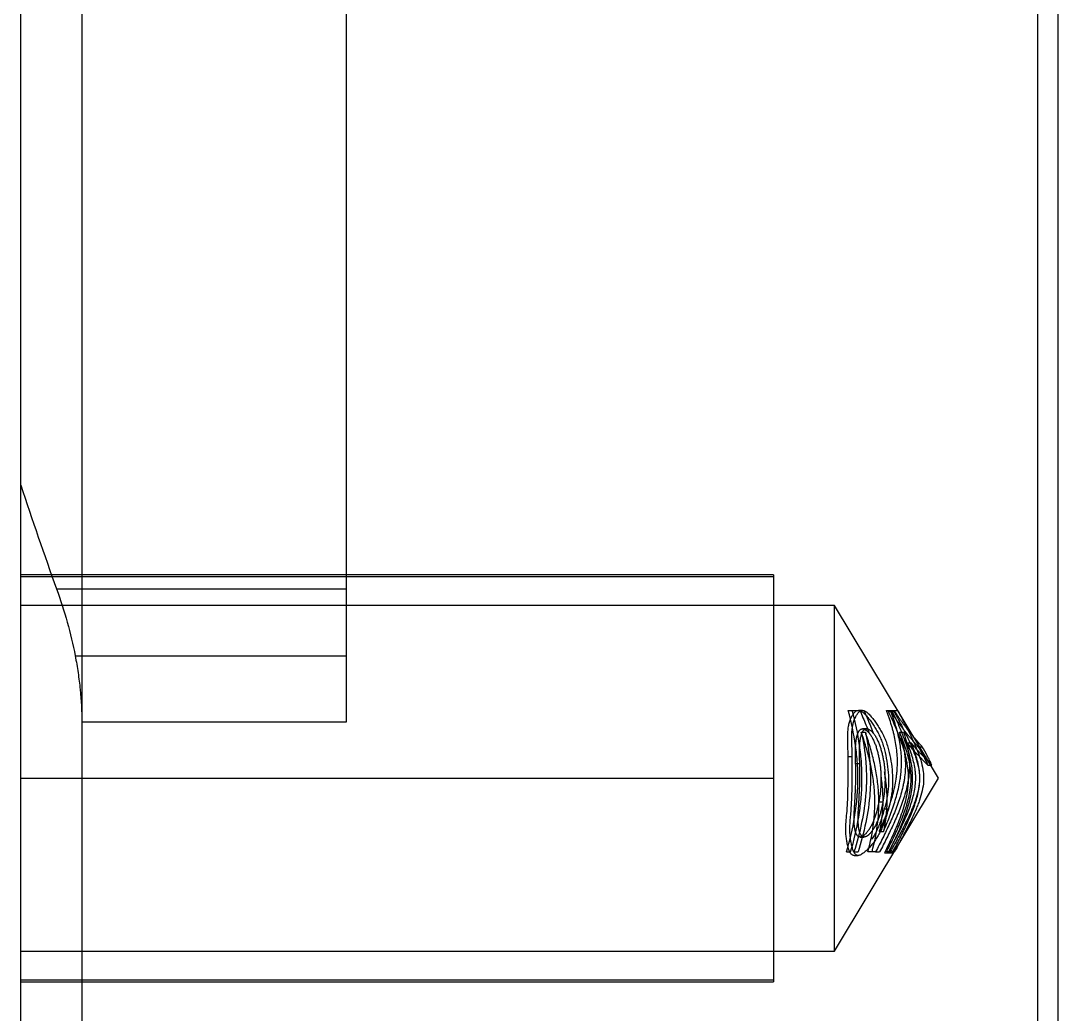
# Model space of a CAD drawing. Header units: millimetres. Extents: x 1044 to 1544, y -1743 to -1389.
# Drawn here: x 1257.83 to 1283.33, y -1606.12 to -1581.69 of the extents above; entities that cross this region are included whole.
import ezdxf
from ezdxf.lldxf.tags import DXFTag

# ---------------------------------------------------------------- set-up
doc = ezdxf.new("R2010")
doc.units = ezdxf.units.MM
doc.layers.add('21', color=7, linetype='Continuous', true_color=0xffffff)
tags = doc.linetypes.add('DASHED', pattern=[25.72, 12.86, -12.86]).pattern_tags.tags
tags[6:7] = [DXFTag(74, 4), DXFTag(75, 0), DXFTag(340, '0'), DXFTag(46, 0.0), DXFTag(50, 0.0), DXFTag(44, 0.0), DXFTag(45, 0.0)]
tags[4:5] = [DXFTag(74, 4), DXFTag(75, 0), DXFTag(340, '0'), DXFTag(46, 0.0), DXFTag(50, 0.0), DXFTag(44, 0.0), DXFTag(45, 0.0)]

msp = doc.modelspace()

# ---------------------------------------------------------------- linework, layer by layer
at = {"layer": '21', "color": 7, "linetype": 'Continuous'}
for p, q in [((1282.828, -1637.317), (1282.828, -1507.317)), ((1265.828, -1545.695), (1265.828, -1598.938)), ((1257.828, -1593.107), (1257.828, -1551.526)), ((1283.326, -1629.7), (1283.326, -1572.317)), ((1257.828, -1635.817), (1257.828, -1593.107)), ((1258.71, -1595.662), (1265.828, -1595.662)), ((1265.828, -1597.317), (1259.169, -1597.317)), ((1265.828, -1598.938), (1259.328, -1598.938)), ((1259.328, -1598.938), (1259.328, -1637.317))]:
    msp.add_line(p, q, dxfattribs=at)
at = {"layer": '21', "color": 8, "linetype": 'DASHED'}
for p, q in [((1259.328, -1545.691), (1259.328, -1598.943)), ((1276.328, -1595.317), (1257.828, -1595.317)), ((1276.328, -1595.367), (1257.828, -1595.367)), ((1276.328, -1595.317), (1276.328, -1600.317)), ((1277.828, -1596.067), (1257.828, -1596.067)), ((1280.382, -1600.317), (1277.828, -1596.067)), ((1277.828, -1600.317), (1277.828, -1596.067)), ((1278.164, -1598.65), (1278.264, -1598.65)), ((1278.515, -1598.649), (1278.415, -1598.649)), ((1279.146, -1598.672), (1279.246, -1598.672)), ((1279.246, -1598.672), (1279.314, -1598.672)), ((1279.278, -1598.65), (1279.378, -1598.65)), ((1278.486, -1599.184), (1278.586, -1599.184)), ((1278.618, -1599.1), (1278.518, -1599.1)), ((1279.425, -1599.184), (1279.525, -1599.184)), ((1279.615, -1599.441), (1279.715, -1599.441)), ((1279.884, -1599.541), (1279.984, -1599.541)), ((1278.163, -1599.784), (1278.263, -1599.784)), ((1278.347, -1599.949), (1278.447, -1599.949)), ((1280.12, -1599.99), (1280.22, -1599.99)), ((1257.828, -1600.317), (1276.328, -1600.317)), ((1276.328, -1600.316), (1276.328, -1605.267)), ((1277.828, -1604.567), (1280.382, -1600.317)), ((1277.828, -1604.567), (1277.828, -1600.317)), ((1279.016, -1600.907), (1278.916, -1600.907)), ((1279.152, -1601.076), (1279.052, -1601.076)), ((1278.455, -1601.76), (1278.557, -1601.76)), ((1278.929, -1601.627), (1279.029, -1601.627)), ((1278.124, -1602.128), (1278.224, -1602.128)), ((1278.305, -1602.128), (1278.405, -1602.128)), ((1278.307, -1602.213), (1278.407, -1602.213)), ((1278.837, -1602.128), (1278.937, -1602.128)), ((1279.054, -1602.15), (1279.154, -1602.15)), ((1279.199, -1602.128), (1279.299, -1602.128)), ((1257.828, -1604.567), (1277.828, -1604.567)), ((1257.828, -1605.267), (1276.328, -1605.267)), ((1257.828, -1605.317), (1276.328, -1605.317)), ((1276.328, -1605.267), (1276.328, -1605.317))]:
    msp.add_line(p, q, dxfattribs=at)
at = {"layer": '21', "color": 7, "linetype": 'Continuous'}
msp.add_open_spline([(1257.828, -1593.107), (1258.109, -1593.964), (1258.403, -1594.815), (1258.71, -1595.662)], degree=3, dxfattribs=at)
msp.add_open_spline([(1258.71, -1595.662), (1258.809, -1595.934), (1258.896, -1596.207), (1259.049, -1596.755), (1259.114, -1597.03), (1259.193, -1597.444), (1259.216, -1597.582), (1259.257, -1597.859), (1259.274, -1597.996), (1259.315, -1598.406), (1259.328, -1598.674), (1259.328, -1598.938)], degree=3, knots=[0, 0, 0, 0, 0.25, 0.25, 0.5, 0.5, 0.625, 0.625, 0.75, 0.75, 1, 1, 1, 1], dxfattribs=at)
at = {"layer": '21', "color": 8, "linetype": 'DASHED'}
for points, knots in [([(1278.124, -1602.128), (1278.206, -1601.845), (1278.274, -1601.56), (1278.346, -1601.126), (1278.365, -1600.981), (1278.393, -1600.688), (1278.401, -1600.54), (1278.403, -1600.354), (1278.403, -1600.317), (1278.403, -1600.243), (1278.402, -1600.206), (1278.399, -1600.095), (1278.396, -1600.021), (1278.381, -1599.801), (1278.366, -1599.655), (1278.303, -1599.22), (1278.241, -1598.934), (1278.164, -1598.65)], [0, 0, 0, 0, 0.25, 0.25, 0.375, 0.375, 0.5, 0.5, 0.53125, 0.53125, 0.5625, 0.5625, 0.625, 0.625, 0.75, 0.75, 1, 1, 1, 1]), ([(1278.163, -1599.784), (1278.162, -1599.737), (1278.161, -1599.69), (1278.158, -1599.597), (1278.157, -1599.55), (1278.154, -1599.458), (1278.153, -1599.412), (1278.152, -1599.343), (1278.152, -1599.32), (1278.153, -1599.275), (1278.153, -1599.252), (1278.155, -1599.187), (1278.158, -1599.144), (1278.165, -1599.083), (1278.168, -1599.063), (1278.173, -1599.034), (1278.175, -1599.025), (1278.179, -1599.006), (1278.181, -1598.997), (1278.192, -1598.951), (1278.202, -1598.918), (1278.218, -1598.872), (1278.224, -1598.857), (1278.236, -1598.828), (1278.243, -1598.814), (1278.263, -1598.774), (1278.277, -1598.75), (1278.3, -1598.719), (1278.308, -1598.709), (1278.324, -1598.692), (1278.332, -1598.683), (1278.35, -1598.669), (1278.36, -1598.664), (1278.379, -1598.655), (1278.389, -1598.651), (1278.405, -1598.649), (1278.41, -1598.649), (1278.421, -1598.649), (1278.427, -1598.649), (1278.444, -1598.652), (1278.461, -1598.657), (1278.479, -1598.666), (1278.491, -1598.673), (1278.497, -1598.676), (1278.515, -1598.688), (1278.539, -1598.707), (1278.564, -1598.73), (1278.588, -1598.754), (1278.6, -1598.767), (1278.636, -1598.808), (1278.66, -1598.837), (1278.707, -1598.898), (1278.73, -1598.93), (1278.775, -1598.995), (1278.797, -1599.03), (1278.83, -1599.083), (1278.841, -1599.101), (1278.863, -1599.137), (1278.873, -1599.156), (1278.904, -1599.212), (1278.924, -1599.25), (1278.961, -1599.33), (1278.978, -1599.372), (1279.002, -1599.436), (1279.009, -1599.458), (1279.023, -1599.503), (1279.03, -1599.526), (1279.049, -1599.593), (1279.061, -1599.639), (1279.093, -1599.776), (1279.111, -1599.868), (1279.138, -1600.054), (1279.147, -1600.148), (1279.153, -1600.266), (1279.154, -1600.29), (1279.155, -1600.337), (1279.156, -1600.361), (1279.155, -1600.431), (1279.154, -1600.478), (1279.148, -1600.571), (1279.143, -1600.618), (1279.131, -1600.71), (1279.124, -1600.756), (1279.098, -1600.894), (1279.077, -1600.985), (1279.052, -1601.076)], [0, 0, 0, 0, 0.03125, 0.03125, 0.0625, 0.0625, 0.09375, 0.09375, 0.109375, 0.109375, 0.125, 0.125, 0.15625, 0.15625, 0.171875, 0.171875, 0.179688, 0.179688, 0.1875, 0.1875, 0.21875, 0.21875, 0.234375, 0.234375, 0.25, 0.25, 0.28125, 0.28125, 0.296875, 0.296875, 0.3125, 0.3125, 0.328125, 0.328125, 0.34375, 0.34375, 0.351563, 0.351563, 0.359375, 0.359375, 0.375, 0.382813, 0.382813, 0.390625, 0.390625, 0.40625, 0.421875, 0.421875, 0.4375, 0.4375, 0.46875, 0.46875, 0.5, 0.5, 0.53125, 0.53125, 0.546875, 0.546875, 0.5625, 0.5625, 0.59375, 0.59375, 0.625, 0.625, 0.640625, 0.640625, 0.65625, 0.65625, 0.6875, 0.6875, 0.75, 0.75, 0.8125, 0.8125, 0.828125, 0.828125, 0.84375, 0.84375, 0.875, 0.875, 0.90625, 0.90625, 0.9375, 0.9375, 1, 1, 1, 1]), ([(1278.224, -1602.128), (1278.306, -1601.845), (1278.374, -1601.56), (1278.446, -1601.126), (1278.465, -1600.981), (1278.493, -1600.688), (1278.501, -1600.54), (1278.503, -1600.354), (1278.503, -1600.317), (1278.503, -1600.243), (1278.502, -1600.206), (1278.499, -1600.095), (1278.496, -1600.021), (1278.481, -1599.801), (1278.466, -1599.655), (1278.403, -1599.22), (1278.341, -1598.934), (1278.264, -1598.65)], [0, 0, 0, 0, 0.25, 0.25, 0.375, 0.375, 0.5, 0.5, 0.53125, 0.53125, 0.5625, 0.5625, 0.625, 0.625, 0.75, 0.75, 1, 1, 1, 1]), ([(1278.263, -1599.784), (1278.262, -1599.737), (1278.261, -1599.69), (1278.258, -1599.597), (1278.257, -1599.55), (1278.254, -1599.458), (1278.253, -1599.412), (1278.252, -1599.343), (1278.252, -1599.32), (1278.253, -1599.275), (1278.253, -1599.252), (1278.255, -1599.187), (1278.258, -1599.144), (1278.265, -1599.083), (1278.268, -1599.063), (1278.273, -1599.034), (1278.275, -1599.025), (1278.279, -1599.006), (1278.281, -1598.997), (1278.292, -1598.951), (1278.302, -1598.918), (1278.318, -1598.872), (1278.324, -1598.857), (1278.336, -1598.828), (1278.343, -1598.814), (1278.363, -1598.774), (1278.377, -1598.75), (1278.4, -1598.719), (1278.408, -1598.709), (1278.424, -1598.692), (1278.432, -1598.683), (1278.45, -1598.669), (1278.46, -1598.664), (1278.479, -1598.655), (1278.489, -1598.651), (1278.505, -1598.649), (1278.51, -1598.649), (1278.521, -1598.649), (1278.527, -1598.649), (1278.544, -1598.652), (1278.561, -1598.657), (1278.579, -1598.666), (1278.591, -1598.673), (1278.597, -1598.676), (1278.615, -1598.688), (1278.639, -1598.707), (1278.664, -1598.73), (1278.688, -1598.754), (1278.7, -1598.767), (1278.736, -1598.808), (1278.76, -1598.837), (1278.807, -1598.898), (1278.83, -1598.93), (1278.875, -1598.995), (1278.897, -1599.03), (1278.93, -1599.083), (1278.941, -1599.101), (1278.963, -1599.137), (1278.973, -1599.156), (1279.004, -1599.212), (1279.024, -1599.25), (1279.061, -1599.33), (1279.078, -1599.372), (1279.102, -1599.436), (1279.109, -1599.458), (1279.123, -1599.503), (1279.13, -1599.526), (1279.149, -1599.593), (1279.161, -1599.639), (1279.193, -1599.776), (1279.211, -1599.868), (1279.238, -1600.054), (1279.247, -1600.148), (1279.253, -1600.266), (1279.254, -1600.29), (1279.255, -1600.337), (1279.256, -1600.361), (1279.255, -1600.431), (1279.254, -1600.478), (1279.248, -1600.571), (1279.243, -1600.618), (1279.231, -1600.71), (1279.224, -1600.756), (1279.198, -1600.894), (1279.177, -1600.985), (1279.152, -1601.076)], [0, 0, 0, 0, 0.03125, 0.03125, 0.0625, 0.0625, 0.09375, 0.09375, 0.109375, 0.109375, 0.125, 0.125, 0.15625, 0.15625, 0.171875, 0.171875, 0.179688, 0.179688, 0.1875, 0.1875, 0.21875, 0.21875, 0.234375, 0.234375, 0.25, 0.25, 0.28125, 0.28125, 0.296875, 0.296875, 0.3125, 0.3125, 0.328125, 0.328125, 0.34375, 0.34375, 0.351563, 0.351563, 0.359375, 0.359375, 0.375, 0.382813, 0.382813, 0.390625, 0.390625, 0.40625, 0.421875, 0.421875, 0.4375, 0.4375, 0.46875, 0.46875, 0.5, 0.5, 0.53125, 0.53125, 0.546875, 0.546875, 0.5625, 0.5625, 0.59375, 0.59375, 0.625, 0.625, 0.640625, 0.640625, 0.65625, 0.65625, 0.6875, 0.6875, 0.75, 0.75, 0.8125, 0.8125, 0.828125, 0.828125, 0.84375, 0.84375, 0.875, 0.875, 0.90625, 0.90625, 0.9375, 0.9375, 1, 1, 1, 1]), ([(1278.452, -1598.65), (1278.503, -1598.767), (1278.553, -1598.886), (1278.624, -1599.065), (1278.647, -1599.124), (1278.672, -1599.191), (1278.674, -1599.198), (1278.677, -1599.205)], [0, 0, 0, 0, 0.642415, 0.642415, 0.963623, 0.963623, 1, 1, 1, 1]), ([(1278.552, -1598.65), (1278.603, -1598.767), (1278.653, -1598.886), (1278.724, -1599.065), (1278.747, -1599.124), (1278.772, -1599.192), (1278.774, -1599.199), (1278.777, -1599.206)], [0, 0, 0, 0, 0.641128, 0.641128, 0.961693, 0.961693, 1, 1, 1, 1]), ([(1278.929, -1601.627), (1278.982, -1601.508), (1279.032, -1601.388), (1279.102, -1601.207), (1279.124, -1601.147), (1279.168, -1601.025), (1279.188, -1600.963), (1279.227, -1600.84), (1279.245, -1600.778), (1279.279, -1600.653), (1279.294, -1600.591), (1279.321, -1600.465), (1279.332, -1600.402), (1279.347, -1600.306), (1279.351, -1600.274), (1279.359, -1600.21), (1279.362, -1600.178), (1279.37, -1600.083), (1279.373, -1600.019), (1279.375, -1599.892), (1279.374, -1599.829), (1279.363, -1599.639), (1279.346, -1599.513), (1279.31, -1599.326), (1279.297, -1599.263), (1279.273, -1599.17), (1279.265, -1599.138), (1279.248, -1599.076), (1279.239, -1599.046), (1279.211, -1598.953), (1279.192, -1598.892), (1279.16, -1598.801), (1279.149, -1598.771), (1279.127, -1598.71), (1279.116, -1598.68), (1279.105, -1598.65)], [0, 0, 0, 0, 0.125, 0.125, 0.1875, 0.1875, 0.25, 0.25, 0.3125, 0.3125, 0.375, 0.375, 0.4375, 0.4375, 0.46875, 0.46875, 0.5, 0.5, 0.5625, 0.5625, 0.625, 0.625, 0.75, 0.75, 0.8125, 0.8125, 0.84375, 0.84375, 0.875, 0.875, 0.9375, 0.9375, 0.96875, 0.96875, 1, 1, 1, 1]), ([(1279.029, -1601.627), (1279.082, -1601.508), (1279.132, -1601.388), (1279.202, -1601.207), (1279.224, -1601.147), (1279.268, -1601.025), (1279.288, -1600.963), (1279.327, -1600.84), (1279.345, -1600.778), (1279.379, -1600.653), (1279.394, -1600.591), (1279.421, -1600.465), (1279.432, -1600.402), (1279.447, -1600.306), (1279.451, -1600.274), (1279.459, -1600.21), (1279.462, -1600.178), (1279.47, -1600.083), (1279.473, -1600.019), (1279.475, -1599.892), (1279.474, -1599.829), (1279.463, -1599.639), (1279.446, -1599.513), (1279.41, -1599.326), (1279.397, -1599.263), (1279.373, -1599.17), (1279.365, -1599.138), (1279.348, -1599.076), (1279.339, -1599.046), (1279.311, -1598.953), (1279.292, -1598.892), (1279.26, -1598.801), (1279.249, -1598.771), (1279.227, -1598.71), (1279.216, -1598.68), (1279.205, -1598.65)], [0, 0, 0, 0, 0.125, 0.125, 0.1875, 0.1875, 0.25, 0.25, 0.3125, 0.3125, 0.375, 0.375, 0.4375, 0.4375, 0.46875, 0.46875, 0.5, 0.5, 0.5625, 0.5625, 0.625, 0.625, 0.75, 0.75, 0.8125, 0.8125, 0.84375, 0.84375, 0.875, 0.875, 0.9375, 0.9375, 0.96875, 0.96875, 1, 1, 1, 1]), ([(1279.146, -1598.672), (1279.211, -1598.808), (1279.275, -1598.946), (1279.363, -1599.155), (1279.392, -1599.226), (1279.446, -1599.367), (1279.472, -1599.439), (1279.519, -1599.584), (1279.541, -1599.657), (1279.57, -1599.768), (1279.579, -1599.806), (1279.595, -1599.882), (1279.602, -1599.919), (1279.621, -1600.033), (1279.63, -1600.109), (1279.64, -1600.261), (1279.641, -1600.337), (1279.635, -1600.452), (1279.631, -1600.509), (1279.624, -1600.567), (1279.619, -1600.605), (1279.617, -1600.624), (1279.602, -1600.72), (1279.587, -1600.795), (1279.55, -1600.944), (1279.508, -1601.091), (1279.457, -1601.236), (1279.403, -1601.38), (1279.374, -1601.451), (1279.315, -1601.593), (1279.284, -1601.664), (1279.189, -1601.874), (1279.122, -1602.012), (1279.054, -1602.15)], [0, 0, 0, 0, 0.125, 0.125, 0.1875, 0.1875, 0.25, 0.25, 0.3125, 0.3125, 0.34375, 0.34375, 0.375, 0.375, 0.4375, 0.4375, 0.5, 0.5, 0.53125, 0.546875, 0.546875, 0.5625, 0.5625, 0.625, 0.625, 0.6875, 0.75, 0.75, 0.8125, 0.8125, 0.875, 0.875, 1, 1, 1, 1]), ([(1279.105, -1598.65), (1279.121, -1598.65), (1279.138, -1598.65), (1279.169, -1598.65), (1279.184, -1598.65), (1279.228, -1598.65), (1279.255, -1598.65), (1279.278, -1598.65)], [0, 0, 0, 0, 0.25, 0.25, 0.5, 0.5, 1, 1, 1, 1]), ([(1279.246, -1598.672), (1279.311, -1598.808), (1279.375, -1598.946), (1279.463, -1599.155), (1279.492, -1599.226), (1279.546, -1599.367), (1279.572, -1599.439), (1279.619, -1599.584), (1279.641, -1599.657), (1279.67, -1599.768), (1279.679, -1599.806), (1279.695, -1599.882), (1279.702, -1599.919), (1279.721, -1600.033), (1279.73, -1600.109), (1279.74, -1600.261), (1279.741, -1600.337), (1279.735, -1600.452), (1279.731, -1600.509), (1279.724, -1600.567), (1279.719, -1600.605), (1279.717, -1600.624), (1279.702, -1600.72), (1279.687, -1600.795), (1279.65, -1600.944), (1279.608, -1601.091), (1279.557, -1601.236), (1279.503, -1601.38), (1279.474, -1601.451), (1279.415, -1601.593), (1279.384, -1601.664), (1279.289, -1601.874), (1279.222, -1602.012), (1279.154, -1602.15)], [0, 0, 0, 0, 0.125, 0.125, 0.1875, 0.1875, 0.25, 0.25, 0.3125, 0.3125, 0.34375, 0.34375, 0.375, 0.375, 0.4375, 0.4375, 0.5, 0.5, 0.53125, 0.546875, 0.546875, 0.5625, 0.5625, 0.625, 0.625, 0.6875, 0.75, 0.75, 0.8125, 0.8125, 0.875, 0.875, 1, 1, 1, 1]), ([(1279.884, -1599.541), (1279.872, -1599.527), (1279.86, -1599.514), (1279.835, -1599.487), (1279.822, -1599.473), (1279.796, -1599.444), (1279.783, -1599.429), (1279.756, -1599.398), (1279.742, -1599.382), (1279.721, -1599.358), (1279.714, -1599.35), (1279.7, -1599.334), (1279.679, -1599.309), (1279.658, -1599.285), (1279.63, -1599.251), (1279.616, -1599.234), (1279.587, -1599.198), (1279.573, -1599.18), (1279.544, -1599.143), (1279.53, -1599.124), (1279.501, -1599.086), (1279.487, -1599.067), (1279.458, -1599.029), (1279.443, -1599.01), (1279.422, -1598.981), (1279.415, -1598.971), (1279.4, -1598.952), (1279.393, -1598.942), (1279.371, -1598.912), (1279.357, -1598.891), (1279.328, -1598.849), (1279.313, -1598.828), (1279.27, -1598.762), (1279.242, -1598.717), (1279.214, -1598.672)], [0, 0, 0, 0, 0.0625, 0.0625, 0.125, 0.125, 0.1875, 0.1875, 0.25, 0.25, 0.28125, 0.28125, 0.3125, 0.375, 0.375, 0.4375, 0.4375, 0.5, 0.5, 0.5625, 0.5625, 0.625, 0.625, 0.6875, 0.6875, 0.71875, 0.71875, 0.75, 0.75, 0.8125, 0.8125, 0.875, 0.875, 1, 1, 1, 1]), ([(1279.278, -1598.65), (1279.353, -1598.787), (1279.427, -1598.925), (1279.533, -1599.133), (1279.568, -1599.203), (1279.636, -1599.344), (1279.669, -1599.415), (1279.732, -1599.558), (1279.762, -1599.63), (1279.803, -1599.741), (1279.817, -1599.778), (1279.841, -1599.853), (1279.852, -1599.891), (1279.883, -1600.004), (1279.907, -1600.119), (1279.916, -1600.236), (1279.918, -1600.287), (1279.918, -1600.298), (1279.918, -1600.309)], [0, 0, 0, 0, 0.261686, 0.261686, 0.392529, 0.392529, 0.523372, 0.523372, 0.654215, 0.654215, 0.719636, 0.719636, 0.785058, 0.785058, 0.915901, 0.981322, 0.981322, 1, 1, 1, 1]), ([(1279.378, -1598.65), (1279.453, -1598.787), (1279.527, -1598.925), (1279.633, -1599.133), (1279.668, -1599.203), (1279.736, -1599.344), (1279.769, -1599.415), (1279.832, -1599.558), (1279.862, -1599.63), (1279.903, -1599.741), (1279.916, -1599.778), (1279.941, -1599.853), (1279.952, -1599.891), (1279.983, -1600.004), (1280.007, -1600.119), (1280.016, -1600.236), (1280.018, -1600.295), (1280.018, -1600.315), (1280.018, -1600.355), (1280.017, -1600.375), (1280.011, -1600.473), (1279.999, -1600.551), (1279.965, -1600.704), (1279.943, -1600.779), (1279.904, -1600.891), (1279.891, -1600.928), (1279.862, -1601.002), (1279.847, -1601.038), (1279.801, -1601.147), (1279.769, -1601.219), (1279.702, -1601.361), (1279.667, -1601.432), (1279.597, -1601.572), (1279.56, -1601.642), (1279.45, -1601.851), (1279.375, -1601.99), (1279.299, -1602.128)], [0, 0, 0, 0, 0.125, 0.125, 0.1875, 0.1875, 0.25, 0.25, 0.3125, 0.3125, 0.34375, 0.34375, 0.375, 0.375, 0.4375, 0.46875, 0.46875, 0.484375, 0.484375, 0.5, 0.5, 0.5625, 0.5625, 0.625, 0.625, 0.65625, 0.65625, 0.6875, 0.6875, 0.75, 0.75, 0.8125, 0.8125, 0.875, 0.875, 1, 1, 1, 1]), ([(1279.984, -1599.541), (1279.972, -1599.527), (1279.96, -1599.514), (1279.935, -1599.487), (1279.922, -1599.473), (1279.896, -1599.444), (1279.883, -1599.429), (1279.856, -1599.398), (1279.842, -1599.382), (1279.821, -1599.358), (1279.814, -1599.35), (1279.8, -1599.334), (1279.779, -1599.309), (1279.758, -1599.285), (1279.73, -1599.251), (1279.716, -1599.234), (1279.687, -1599.198), (1279.673, -1599.18), (1279.644, -1599.143), (1279.63, -1599.124), (1279.601, -1599.086), (1279.587, -1599.067), (1279.558, -1599.029), (1279.543, -1599.01), (1279.522, -1598.981), (1279.515, -1598.971), (1279.5, -1598.952), (1279.493, -1598.942), (1279.471, -1598.912), (1279.457, -1598.891), (1279.428, -1598.849), (1279.413, -1598.828), (1279.37, -1598.762), (1279.342, -1598.717), (1279.314, -1598.672)], [0, 0, 0, 0, 0.0625, 0.0625, 0.125, 0.125, 0.1875, 0.1875, 0.25, 0.25, 0.28125, 0.28125, 0.3125, 0.375, 0.375, 0.4375, 0.4375, 0.5, 0.5, 0.5625, 0.5625, 0.625, 0.625, 0.6875, 0.6875, 0.71875, 0.71875, 0.75, 0.75, 0.8125, 0.8125, 0.875, 0.875, 1, 1, 1, 1]), ([(1278.486, -1599.184), (1278.538, -1599.426), (1278.576, -1599.671), (1278.606, -1600.043), (1278.612, -1600.168), (1278.612, -1600.325), (1278.612, -1600.356), (1278.611, -1600.419), (1278.609, -1600.513), (1278.604, -1600.607), (1278.582, -1600.918), (1278.546, -1601.164), (1278.444, -1601.649), (1278.38, -1601.89), (1278.305, -1602.128)], [0, 0, 0, 0, 0.25, 0.25, 0.375, 0.375, 0.40625, 0.40625, 0.4375, 0.5, 0.5, 0.75, 0.75, 1, 1, 1, 1]), ([(1278.347, -1599.949), (1278.346, -1599.916), (1278.346, -1599.884), (1278.345, -1599.819), (1278.344, -1599.787), (1278.344, -1599.739), (1278.344, -1599.723), (1278.344, -1599.691), (1278.344, -1599.675), (1278.344, -1599.643), (1278.344, -1599.627), (1278.344, -1599.595), (1278.344, -1599.579), (1278.345, -1599.548), (1278.346, -1599.533), (1278.348, -1599.503), (1278.35, -1599.488), (1278.353, -1599.442), (1278.355, -1599.412), (1278.361, -1599.369), (1278.363, -1599.355), (1278.366, -1599.335), (1278.368, -1599.328), (1278.371, -1599.315), (1278.372, -1599.308), (1278.377, -1599.289), (1278.381, -1599.277), (1278.386, -1599.259), (1278.388, -1599.253), (1278.391, -1599.241), (1278.393, -1599.235), (1278.399, -1599.217), (1278.403, -1599.206), (1278.41, -1599.19), (1278.412, -1599.185), (1278.417, -1599.176), (1278.42, -1599.172), (1278.426, -1599.163), (1278.428, -1599.159), (1278.434, -1599.15), (1278.437, -1599.146), (1278.442, -1599.138), (1278.445, -1599.134), (1278.452, -1599.128), (1278.455, -1599.125), (1278.462, -1599.119), (1278.465, -1599.117), (1278.472, -1599.113), (1278.476, -1599.112), (1278.484, -1599.109), (1278.487, -1599.107), (1278.495, -1599.105), (1278.499, -1599.103), (1278.507, -1599.101), (1278.51, -1599.101), (1278.518, -1599.1), (1278.523, -1599.101), (1278.535, -1599.102), (1278.544, -1599.105), (1278.561, -1599.111), (1278.569, -1599.113), (1278.582, -1599.12), (1278.587, -1599.122), (1278.596, -1599.128), (1278.6, -1599.131), (1278.609, -1599.138), (1278.613, -1599.141), (1278.622, -1599.148), (1278.626, -1599.152), (1278.639, -1599.163), (1278.647, -1599.171), (1278.664, -1599.188), (1278.673, -1599.198), (1278.685, -1599.214), (1278.689, -1599.219), (1278.697, -1599.23), (1278.701, -1599.236), (1278.714, -1599.253), (1278.722, -1599.265), (1278.737, -1599.289), (1278.745, -1599.301), (1278.759, -1599.328), (1278.766, -1599.342), (1278.78, -1599.37), (1278.787, -1599.385), (1278.807, -1599.429), (1278.82, -1599.458), (1278.843, -1599.519), (1278.853, -1599.551), (1278.872, -1599.616), (1278.88, -1599.649), (1278.893, -1599.698), (1278.897, -1599.715), (1278.905, -1599.748), (1278.908, -1599.764), (1278.92, -1599.814), (1278.926, -1599.847), (1278.939, -1599.914), (1278.944, -1599.948), (1278.953, -1600.015), (1278.956, -1600.049), (1278.962, -1600.118), (1278.964, -1600.152), (1278.967, -1600.221), (1278.968, -1600.255), (1278.969, -1600.324), (1278.969, -1600.359), (1278.968, -1600.428), (1278.967, -1600.462), (1278.964, -1600.531), (1278.962, -1600.566), (1278.956, -1600.634), (1278.953, -1600.669), (1278.94, -1600.771), (1278.929, -1600.839), (1278.916, -1600.907)], [0, 0, 0, 0, 0.03125, 0.03125, 0.0625, 0.0625, 0.078125, 0.078125, 0.09375, 0.09375, 0.109375, 0.109375, 0.125, 0.125, 0.140625, 0.140625, 0.15625, 0.15625, 0.1875, 0.1875, 0.203125, 0.203125, 0.210937, 0.210937, 0.21875, 0.21875, 0.234375, 0.234375, 0.242187, 0.242187, 0.25, 0.25, 0.265625, 0.265625, 0.273437, 0.273437, 0.28125, 0.28125, 0.289062, 0.289062, 0.296875, 0.296875, 0.304687, 0.304687, 0.3125, 0.3125, 0.320312, 0.320312, 0.328125, 0.328125, 0.335937, 0.335937, 0.34375, 0.34375, 0.351562, 0.351562, 0.359375, 0.359375, 0.375, 0.375, 0.390625, 0.390625, 0.398437, 0.398437, 0.40625, 0.40625, 0.414062, 0.414062, 0.421875, 0.421875, 0.4375, 0.4375, 0.453125, 0.453125, 0.460937, 0.460937, 0.46875, 0.46875, 0.484375, 0.484375, 0.5, 0.5, 0.515625, 0.515625, 0.53125, 0.53125, 0.5625, 0.5625, 0.59375, 0.59375, 0.625, 0.625, 0.640625, 0.640625, 0.65625, 0.65625, 0.6875, 0.6875, 0.71875, 0.71875, 0.75, 0.75, 0.78125, 0.78125, 0.8125, 0.8125, 0.84375, 0.84375, 0.875, 0.875, 0.90625, 0.90625, 0.9375, 0.9375, 1, 1, 1, 1]), ([(1278.586, -1599.184), (1278.638, -1599.426), (1278.676, -1599.671), (1278.706, -1600.043), (1278.712, -1600.168), (1278.712, -1600.325), (1278.712, -1600.356), (1278.711, -1600.419), (1278.709, -1600.513), (1278.704, -1600.607), (1278.682, -1600.918), (1278.646, -1601.164), (1278.544, -1601.649), (1278.48, -1601.89), (1278.405, -1602.128)], [0, 0, 0, 0, 0.25, 0.25, 0.375, 0.375, 0.40625, 0.40625, 0.4375, 0.5, 0.5, 0.75, 0.75, 1, 1, 1, 1]), ([(1278.447, -1599.949), (1278.446, -1599.915), (1278.446, -1599.881), (1278.445, -1599.814), (1278.444, -1599.781), (1278.444, -1599.731), (1278.444, -1599.715), (1278.444, -1599.682), (1278.444, -1599.665), (1278.444, -1599.615), (1278.444, -1599.583), (1278.446, -1599.534), (1278.447, -1599.518), (1278.449, -1599.494), (1278.45, -1599.486), (1278.451, -1599.471), (1278.452, -1599.463), (1278.453, -1599.439), (1278.455, -1599.424), (1278.458, -1599.393), (1278.46, -1599.378), (1278.463, -1599.356), (1278.464, -1599.348), (1278.467, -1599.334), (1278.468, -1599.327), (1278.473, -1599.306), (1278.476, -1599.293), (1278.482, -1599.274), (1278.483, -1599.267), (1278.487, -1599.255), (1278.489, -1599.248), (1278.493, -1599.236), (1278.495, -1599.23), (1278.499, -1599.218), (1278.501, -1599.212), (1278.505, -1599.2), (1278.508, -1599.195), (1278.513, -1599.184), (1278.515, -1599.18), (1278.521, -1599.17), (1278.524, -1599.166), (1278.529, -1599.157), (1278.532, -1599.153), (1278.538, -1599.144), (1278.541, -1599.14), (1278.547, -1599.132), (1278.55, -1599.129), (1278.557, -1599.123), (1278.561, -1599.12), (1278.568, -1599.116), (1278.571, -1599.114), (1278.579, -1599.11), (1278.583, -1599.109), (1278.59, -1599.106), (1278.594, -1599.105), (1278.602, -1599.103), (1278.606, -1599.102), (1278.614, -1599.1), (1278.618, -1599.1), (1278.626, -1599.101), (1278.631, -1599.102), (1278.639, -1599.104), (1278.643, -1599.105), (1278.652, -1599.108), (1278.656, -1599.109), (1278.664, -1599.112), (1278.669, -1599.113), (1278.677, -1599.117), (1278.682, -1599.119), (1278.69, -1599.125), (1278.695, -1599.127), (1278.707, -1599.137), (1278.716, -1599.144), (1278.733, -1599.158), (1278.742, -1599.165), (1278.754, -1599.178), (1278.758, -1599.182), (1278.767, -1599.191), (1278.771, -1599.196), (1278.783, -1599.211), (1278.791, -1599.222), (1278.807, -1599.244), (1278.815, -1599.255), (1278.831, -1599.278), (1278.838, -1599.29), (1278.853, -1599.316), (1278.86, -1599.329), (1278.874, -1599.357), (1278.88, -1599.371), (1278.893, -1599.399), (1278.9, -1599.413), (1278.912, -1599.442), (1278.919, -1599.456), (1278.93, -1599.486), (1278.936, -1599.501), (1278.952, -1599.547), (1278.961, -1599.579), (1278.979, -1599.643), (1278.987, -1599.675), (1279.003, -1599.74), (1279.01, -1599.772), (1279.024, -1599.837), (1279.031, -1599.87), (1279.042, -1599.936), (1279.047, -1599.969), (1279.055, -1600.035), (1279.058, -1600.068), (1279.063, -1600.135), (1279.065, -1600.169), (1279.067, -1600.236), (1279.068, -1600.27), (1279.069, -1600.337), (1279.069, -1600.371), (1279.068, -1600.439), (1279.067, -1600.472), (1279.063, -1600.54), (1279.061, -1600.573), (1279.056, -1600.64), (1279.052, -1600.674), (1279.04, -1600.774), (1279.029, -1600.84), (1279.016, -1600.907)], [0, 0, 0, 0, 0.03125, 0.03125, 0.0625, 0.0625, 0.078125, 0.078125, 0.09375, 0.09375, 0.125, 0.125, 0.140625, 0.140625, 0.148437, 0.148437, 0.15625, 0.15625, 0.171875, 0.171875, 0.1875, 0.1875, 0.195312, 0.195312, 0.203125, 0.203125, 0.21875, 0.21875, 0.226562, 0.226562, 0.234375, 0.234375, 0.242187, 0.242187, 0.25, 0.25, 0.257812, 0.257812, 0.265625, 0.265625, 0.273437, 0.273437, 0.28125, 0.28125, 0.289062, 0.289062, 0.296875, 0.296875, 0.304687, 0.304687, 0.3125, 0.3125, 0.320312, 0.320312, 0.328125, 0.328125, 0.335937, 0.335937, 0.34375, 0.34375, 0.351562, 0.351562, 0.359375, 0.359375, 0.367187, 0.367187, 0.375, 0.375, 0.382812, 0.382812, 0.390625, 0.390625, 0.40625, 0.40625, 0.421875, 0.421875, 0.429687, 0.429687, 0.4375, 0.4375, 0.453125, 0.453125, 0.46875, 0.46875, 0.484375, 0.484375, 0.5, 0.5, 0.515625, 0.515625, 0.53125, 0.53125, 0.546875, 0.546875, 0.5625, 0.5625, 0.59375, 0.59375, 0.625, 0.625, 0.65625, 0.65625, 0.6875, 0.6875, 0.71875, 0.71875, 0.75, 0.75, 0.78125, 0.78125, 0.8125, 0.8125, 0.84375, 0.84375, 0.875, 0.875, 0.90625, 0.90625, 0.9375, 0.9375, 1, 1, 1, 1]), ([(1278.65, -1602.128), (1278.714, -1601.885), (1278.763, -1601.641), (1278.806, -1601.272), (1278.814, -1601.148), (1278.819, -1600.961), (1278.819, -1600.899), (1278.817, -1600.774), (1278.814, -1600.711), (1278.802, -1600.523), (1278.788, -1600.399), (1278.759, -1600.213), (1278.749, -1600.152), (1278.725, -1600.029), (1278.712, -1599.967), (1278.67, -1599.784), (1278.637, -1599.662), (1278.566, -1599.422), (1278.527, -1599.302), (1278.486, -1599.184)], [0, 0, 0, 0, 0.25, 0.25, 0.375, 0.375, 0.4375, 0.4375, 0.5, 0.5, 0.625, 0.625, 0.6875, 0.6875, 0.75, 0.75, 0.875, 0.875, 1, 1, 1, 1]), ([(1278.75, -1602.128), (1278.814, -1601.885), (1278.863, -1601.641), (1278.906, -1601.272), (1278.914, -1601.148), (1278.919, -1600.961), (1278.919, -1600.899), (1278.917, -1600.774), (1278.914, -1600.711), (1278.902, -1600.523), (1278.888, -1600.399), (1278.859, -1600.213), (1278.849, -1600.152), (1278.825, -1600.029), (1278.812, -1599.967), (1278.77, -1599.784), (1278.737, -1599.662), (1278.666, -1599.422), (1278.627, -1599.302), (1278.586, -1599.184)], [0, 0, 0, 0, 0.25, 0.25, 0.375, 0.375, 0.4375, 0.4375, 0.5, 0.5, 0.625, 0.625, 0.6875, 0.6875, 0.75, 0.75, 0.875, 0.875, 1, 1, 1, 1]), ([(1279.425, -1599.184), (1279.465, -1599.307), (1279.5, -1599.431), (1279.531, -1599.59), (1279.536, -1599.622), (1279.546, -1599.686), (1279.551, -1599.718), (1279.562, -1599.814), (1279.567, -1599.878), (1279.57, -1599.974), (1279.57, -1600.007), (1279.569, -1600.071), (1279.567, -1600.104), (1279.561, -1600.2), (1279.554, -1600.264), (1279.54, -1600.36), (1279.534, -1600.392), (1279.522, -1600.455), (1279.516, -1600.487), (1279.494, -1600.581), (1279.478, -1600.644), (1279.424, -1600.83), (1279.381, -1600.952), (1279.287, -1601.193), (1279.236, -1601.312), (1279.128, -1601.548), (1279.072, -1601.665), (1278.957, -1601.897), (1278.897, -1602.013), (1278.837, -1602.128)], [0, 0, 0, 0, 0.125, 0.125, 0.15625, 0.15625, 0.1875, 0.1875, 0.25, 0.25, 0.28125, 0.28125, 0.3125, 0.3125, 0.375, 0.375, 0.40625, 0.40625, 0.4375, 0.4375, 0.5, 0.5, 0.625, 0.625, 0.75, 0.75, 0.875, 0.875, 1, 1, 1, 1]), ([(1279.525, -1599.184), (1279.565, -1599.307), (1279.6, -1599.431), (1279.631, -1599.59), (1279.636, -1599.622), (1279.646, -1599.686), (1279.651, -1599.718), (1279.662, -1599.814), (1279.667, -1599.878), (1279.67, -1599.974), (1279.67, -1600.007), (1279.669, -1600.071), (1279.667, -1600.104), (1279.661, -1600.2), (1279.654, -1600.264), (1279.64, -1600.36), (1279.634, -1600.392), (1279.622, -1600.455), (1279.616, -1600.487), (1279.594, -1600.581), (1279.578, -1600.644), (1279.524, -1600.83), (1279.481, -1600.952), (1279.387, -1601.193), (1279.336, -1601.312), (1279.228, -1601.548), (1279.172, -1601.665), (1279.057, -1601.897), (1278.997, -1602.013), (1278.937, -1602.128)], [0, 0, 0, 0, 0.125, 0.125, 0.15625, 0.15625, 0.1875, 0.1875, 0.25, 0.25, 0.28125, 0.28125, 0.3125, 0.3125, 0.375, 0.375, 0.40625, 0.40625, 0.4375, 0.4375, 0.5, 0.5, 0.625, 0.625, 0.75, 0.75, 0.875, 0.875, 1, 1, 1, 1]), ([(1279.103, -1602.128), (1279.161, -1602.013), (1279.219, -1601.898), (1279.33, -1601.666), (1279.383, -1601.549), (1279.459, -1601.371), (1279.483, -1601.311), (1279.529, -1601.19), (1279.552, -1601.129), (1279.582, -1601.037), (1279.592, -1601.006), (1279.611, -1600.944), (1279.638, -1600.85), (1279.66, -1600.756), (1279.685, -1600.63), (1279.694, -1600.566), (1279.707, -1600.438), (1279.71, -1600.374), (1279.709, -1600.276), (1279.708, -1600.243), (1279.705, -1600.178), (1279.702, -1600.145), (1279.692, -1600.048), (1279.681, -1599.985), (1279.643, -1599.795), (1279.608, -1599.67), (1279.545, -1599.486), (1279.522, -1599.425), (1279.475, -1599.303), (1279.451, -1599.243), (1279.425, -1599.184)], [0, 0, 0, 0, 0.125, 0.125, 0.25, 0.25, 0.3125, 0.3125, 0.375, 0.375, 0.40625, 0.40625, 0.4375, 0.5, 0.5, 0.5625, 0.5625, 0.625, 0.625, 0.65625, 0.65625, 0.6875, 0.6875, 0.75, 0.75, 0.875, 0.875, 0.9375, 0.9375, 1, 1, 1, 1]), ([(1279.147, -1602.15), (1279.204, -1602.044), (1279.259, -1601.939), (1279.368, -1601.726), (1279.422, -1601.619), (1279.524, -1601.403), (1279.573, -1601.294), (1279.641, -1601.128), (1279.663, -1601.072), (1279.694, -1600.988), (1279.703, -1600.959), (1279.722, -1600.902), (1279.731, -1600.873), (1279.774, -1600.728), (1279.8, -1600.612), (1279.82, -1600.434), (1279.824, -1600.375), (1279.824, -1600.285), (1279.823, -1600.254), (1279.819, -1600.194), (1279.816, -1600.164), (1279.799, -1600.013), (1279.772, -1599.896), (1279.72, -1599.723), (1279.701, -1599.666), (1279.66, -1599.553), (1279.638, -1599.497), (1279.615, -1599.441)], [0, 0, 0, 0, 0.125, 0.125, 0.25, 0.25, 0.375, 0.375, 0.4375, 0.4375, 0.46875, 0.46875, 0.5, 0.5, 0.625, 0.625, 0.6875, 0.6875, 0.71875, 0.71875, 0.75, 0.75, 0.875, 0.875, 0.9375, 0.9375, 1, 1, 1, 1]), ([(1279.247, -1602.15), (1279.304, -1602.044), (1279.359, -1601.939), (1279.468, -1601.726), (1279.522, -1601.619), (1279.624, -1601.403), (1279.673, -1601.294), (1279.741, -1601.128), (1279.763, -1601.072), (1279.794, -1600.988), (1279.803, -1600.959), (1279.822, -1600.902), (1279.831, -1600.873), (1279.874, -1600.728), (1279.9, -1600.612), (1279.92, -1600.434), (1279.924, -1600.375), (1279.924, -1600.285), (1279.923, -1600.254), (1279.919, -1600.194), (1279.916, -1600.164), (1279.899, -1600.013), (1279.872, -1599.896), (1279.82, -1599.723), (1279.801, -1599.666), (1279.76, -1599.553), (1279.738, -1599.497), (1279.715, -1599.441)], [0, 0, 0, 0, 0.125, 0.125, 0.25, 0.25, 0.375, 0.375, 0.4375, 0.4375, 0.46875, 0.46875, 0.5, 0.5, 0.625, 0.625, 0.6875, 0.6875, 0.71875, 0.71875, 0.75, 0.75, 0.875, 0.875, 0.9375, 0.9375, 1, 1, 1, 1]), ([(1280.12, -1599.99), (1280.099, -1599.968), (1280.078, -1599.947), (1280.046, -1599.915), (1280.036, -1599.904), (1280.015, -1599.883), (1279.994, -1599.861), (1279.973, -1599.84), (1279.952, -1599.819), (1279.941, -1599.808), (1279.92, -1599.786), (1279.91, -1599.776), (1279.889, -1599.754), (1279.878, -1599.744), (1279.857, -1599.722), (1279.847, -1599.712), (1279.826, -1599.69), (1279.815, -1599.679), (1279.794, -1599.656), (1279.783, -1599.644), (1279.762, -1599.621), (1279.752, -1599.609), (1279.73, -1599.585), (1279.72, -1599.573), (1279.699, -1599.548), (1279.688, -1599.535), (1279.672, -1599.515), (1279.667, -1599.509), (1279.657, -1599.496), (1279.651, -1599.489), (1279.636, -1599.469), (1279.625, -1599.455), (1279.615, -1599.441)], [0, 0, 0, 0, 0.125, 0.125, 0.1875, 0.1875, 0.25, 0.3125, 0.3125, 0.375, 0.375, 0.4375, 0.4375, 0.5, 0.5, 0.5625, 0.5625, 0.625, 0.625, 0.6875, 0.6875, 0.75, 0.75, 0.8125, 0.8125, 0.875, 0.875, 0.90625, 0.90625, 0.9375, 0.9375, 1, 1, 1, 1]), ([(1280.22, -1599.99), (1280.199, -1599.968), (1280.178, -1599.947), (1280.146, -1599.915), (1280.136, -1599.904), (1280.115, -1599.883), (1280.094, -1599.861), (1280.073, -1599.84), (1280.052, -1599.819), (1280.041, -1599.808), (1280.02, -1599.786), (1280.01, -1599.776), (1279.989, -1599.754), (1279.978, -1599.744), (1279.957, -1599.722), (1279.947, -1599.712), (1279.926, -1599.69), (1279.915, -1599.679), (1279.894, -1599.656), (1279.883, -1599.644), (1279.862, -1599.621), (1279.852, -1599.609), (1279.83, -1599.585), (1279.82, -1599.573), (1279.799, -1599.548), (1279.788, -1599.535), (1279.772, -1599.515), (1279.767, -1599.509), (1279.757, -1599.496), (1279.751, -1599.489), (1279.736, -1599.469), (1279.725, -1599.455), (1279.715, -1599.441)], [0, 0, 0, 0, 0.125, 0.125, 0.1875, 0.1875, 0.25, 0.3125, 0.3125, 0.375, 0.375, 0.4375, 0.4375, 0.5, 0.5, 0.5625, 0.5625, 0.625, 0.625, 0.6875, 0.6875, 0.75, 0.75, 0.8125, 0.8125, 0.875, 0.875, 0.90625, 0.90625, 0.9375, 0.9375, 1, 1, 1, 1]), ([(1279.884, -1599.541), (1279.926, -1599.614), (1279.967, -1599.688), (1280.026, -1599.8), (1280.046, -1599.838), (1280.084, -1599.913), (1280.102, -1599.951), (1280.12, -1599.99)], [0, 0, 0, 0, 0.5, 0.5, 0.75, 0.75, 1, 1, 1, 1]), ([(1280.22, -1599.99), (1280.202, -1599.951), (1280.184, -1599.913), (1280.146, -1599.838), (1280.126, -1599.8), (1280.067, -1599.688), (1280.026, -1599.614), (1279.984, -1599.541)], [0, 0, 0, 0, 0.25, 0.25, 0.5, 0.5, 1, 1, 1, 1]), ([(1278.306, -1602.213), (1278.301, -1602.213), (1278.296, -1602.213), (1278.287, -1602.212), (1278.282, -1602.21), (1278.267, -1602.205), (1278.258, -1602.2), (1278.241, -1602.186), (1278.233, -1602.178), (1278.222, -1602.163), (1278.218, -1602.157), (1278.212, -1602.146), (1278.208, -1602.14), (1278.199, -1602.121), (1278.194, -1602.108), (1278.183, -1602.08), (1278.178, -1602.065), (1278.164, -1602.019), (1278.156, -1601.986), (1278.144, -1601.934), (1278.141, -1601.916), (1278.134, -1601.88), (1278.131, -1601.862), (1278.122, -1601.806), (1278.117, -1601.767), (1278.108, -1601.687), (1278.105, -1601.646), (1278.104, -1601.591), (1278.104, -1601.58), (1278.104, -1601.557), (1278.104, -1601.546), (1278.104, -1601.512), (1278.105, -1601.489), (1278.109, -1601.421), (1278.112, -1601.375), (1278.118, -1601.305), (1278.121, -1601.282), (1278.125, -1601.235), (1278.127, -1601.212), (1278.137, -1601.095), (1278.143, -1601.002), (1278.153, -1600.814), (1278.156, -1600.721), (1278.159, -1600.58), (1278.159, -1600.533), (1278.16, -1600.439), (1278.16, -1600.392), (1278.161, -1600.298), (1278.162, -1600.251), (1278.163, -1600.157), (1278.163, -1600.111), (1278.164, -1599.97), (1278.164, -1599.877), (1278.163, -1599.784)], [0, 0, 0, 0, 0.011116, 0.011116, 0.023633, 0.023633, 0.048668, 0.048668, 0.073703, 0.073703, 0.086221, 0.086221, 0.098738, 0.098738, 0.123773, 0.123773, 0.148808, 0.148808, 0.198878, 0.198878, 0.223913, 0.223913, 0.248949, 0.248949, 0.299019, 0.299019, 0.349089, 0.349089, 0.361606, 0.361606, 0.374124, 0.374124, 0.399159, 0.399159, 0.449229, 0.449229, 0.474264, 0.474264, 0.499299, 0.499299, 0.599439, 0.599439, 0.699579, 0.699579, 0.74965, 0.74965, 0.79972, 0.79972, 0.84979, 0.84979, 0.89986, 0.89986, 1, 1, 1, 1]), ([(1279.152, -1601.076), (1279.14, -1601.121), (1279.127, -1601.166), (1279.099, -1601.256), (1279.084, -1601.301), (1279.053, -1601.389), (1279.037, -1601.433), (1279.011, -1601.497), (1279.002, -1601.519), (1278.983, -1601.561), (1278.974, -1601.582), (1278.945, -1601.643), (1278.925, -1601.682), (1278.892, -1601.738), (1278.881, -1601.756), (1278.859, -1601.791), (1278.847, -1601.809), (1278.812, -1601.86), (1278.789, -1601.892), (1278.742, -1601.952), (1278.718, -1601.98), (1278.67, -1602.034), (1278.645, -1602.059), (1278.609, -1602.094), (1278.596, -1602.105), (1278.572, -1602.127), (1278.56, -1602.137), (1278.523, -1602.165), (1278.499, -1602.182), (1278.464, -1602.2), (1278.452, -1602.205), (1278.429, -1602.211), (1278.413, -1602.214), (1278.397, -1602.213), (1278.387, -1602.212), (1278.382, -1602.21), (1278.367, -1602.205), (1278.358, -1602.2), (1278.341, -1602.186), (1278.333, -1602.178), (1278.322, -1602.163), (1278.318, -1602.157), (1278.312, -1602.146), (1278.308, -1602.14), (1278.299, -1602.121), (1278.294, -1602.108), (1278.283, -1602.08), (1278.278, -1602.065), (1278.264, -1602.019), (1278.256, -1601.986), (1278.244, -1601.934), (1278.241, -1601.916), (1278.234, -1601.88), (1278.231, -1601.862), (1278.222, -1601.806), (1278.217, -1601.767), (1278.208, -1601.687), (1278.205, -1601.646), (1278.204, -1601.591), (1278.204, -1601.58), (1278.204, -1601.557), (1278.204, -1601.546), (1278.204, -1601.512), (1278.205, -1601.489), (1278.209, -1601.421), (1278.212, -1601.375), (1278.218, -1601.305), (1278.221, -1601.282), (1278.225, -1601.235), (1278.227, -1601.212), (1278.237, -1601.095), (1278.243, -1601.002), (1278.253, -1600.814), (1278.256, -1600.721), (1278.259, -1600.58), (1278.259, -1600.533), (1278.26, -1600.439), (1278.26, -1600.392), (1278.261, -1600.298), (1278.262, -1600.251), (1278.263, -1600.157), (1278.263, -1600.111), (1278.264, -1599.97), (1278.264, -1599.877), (1278.263, -1599.784)], [0, 0, 0, 0, 0.03125, 0.03125, 0.0625, 0.0625, 0.09375, 0.09375, 0.109375, 0.109375, 0.125, 0.125, 0.15625, 0.15625, 0.171875, 0.171875, 0.1875, 0.1875, 0.21875, 0.21875, 0.25, 0.25, 0.28125, 0.28125, 0.296875, 0.296875, 0.3125, 0.3125, 0.34375, 0.34375, 0.359375, 0.359375, 0.375, 0.382813, 0.382813, 0.390625, 0.390625, 0.40625, 0.40625, 0.421875, 0.421875, 0.429688, 0.429688, 0.4375, 0.4375, 0.453125, 0.453125, 0.46875, 0.46875, 0.5, 0.5, 0.515625, 0.515625, 0.53125, 0.53125, 0.5625, 0.5625, 0.59375, 0.59375, 0.601563, 0.601563, 0.609375, 0.609375, 0.625, 0.625, 0.65625, 0.65625, 0.671875, 0.671875, 0.6875, 0.6875, 0.75, 0.75, 0.8125, 0.8125, 0.84375, 0.84375, 0.875, 0.875, 0.90625, 0.90625, 0.9375, 0.9375, 1, 1, 1, 1]), ([(1278.916, -1600.907), (1278.91, -1600.94), (1278.903, -1600.973), (1278.888, -1601.038), (1278.881, -1601.071), (1278.864, -1601.136), (1278.855, -1601.168), (1278.835, -1601.232), (1278.825, -1601.263), (1278.807, -1601.308), (1278.801, -1601.324), (1278.789, -1601.354), (1278.783, -1601.369), (1278.771, -1601.398), (1278.758, -1601.428), (1278.744, -1601.456), (1278.73, -1601.483), (1278.723, -1601.497), (1278.708, -1601.522), (1278.701, -1601.535), (1278.689, -1601.553), (1278.685, -1601.56), (1278.677, -1601.572), (1278.674, -1601.578), (1278.662, -1601.596), (1278.654, -1601.608), (1278.638, -1601.631), (1278.63, -1601.642), (1278.617, -1601.657), (1278.613, -1601.662), (1278.605, -1601.671), (1278.601, -1601.675), (1278.588, -1601.687), (1278.579, -1601.695), (1278.567, -1601.706), (1278.562, -1601.71), (1278.554, -1601.717), (1278.549, -1601.721), (1278.537, -1601.731), (1278.528, -1601.737), (1278.515, -1601.743), (1278.511, -1601.745), (1278.503, -1601.749), (1278.499, -1601.75), (1278.49, -1601.753), (1278.486, -1601.754), (1278.478, -1601.757), (1278.474, -1601.758), (1278.462, -1601.76), (1278.454, -1601.76), (1278.442, -1601.759), (1278.439, -1601.758), (1278.431, -1601.755), (1278.428, -1601.753), (1278.421, -1601.749), (1278.417, -1601.747), (1278.41, -1601.744), (1278.407, -1601.742), (1278.397, -1601.735), (1278.39, -1601.728), (1278.382, -1601.717), (1278.379, -1601.712), (1278.374, -1601.703), (1278.372, -1601.699), (1278.364, -1601.685), (1278.359, -1601.676), (1278.35, -1601.655), (1278.346, -1601.643), (1278.339, -1601.618), (1278.336, -1601.604), (1278.331, -1601.578), (1278.328, -1601.564), (1278.324, -1601.544), (1278.323, -1601.537), (1278.321, -1601.523), (1278.32, -1601.516), (1278.317, -1601.494), (1278.315, -1601.479), (1278.313, -1601.448), (1278.313, -1601.432), (1278.311, -1601.401), (1278.311, -1601.385), (1278.309, -1601.353), (1278.309, -1601.337), (1278.308, -1601.304), (1278.308, -1601.288), (1278.307, -1601.255), (1278.308, -1601.239), (1278.309, -1601.206), (1278.31, -1601.189), (1278.313, -1601.139), (1278.315, -1601.105), (1278.32, -1601.038), (1278.322, -1601.004), (1278.329, -1600.902), (1278.331, -1600.834), (1278.336, -1600.732), (1278.338, -1600.698), (1278.341, -1600.63), (1278.343, -1600.596), (1278.347, -1600.494), (1278.349, -1600.426), (1278.351, -1600.324), (1278.351, -1600.289), (1278.35, -1600.238), (1278.35, -1600.221), (1278.35, -1600.187), (1278.35, -1600.17), (1278.349, -1600.085), (1278.348, -1600.017), (1278.347, -1599.949)], [0, 0, 0, 0, 0.03125, 0.03125, 0.0625, 0.0625, 0.09375, 0.09375, 0.125, 0.125, 0.140625, 0.140625, 0.15625, 0.15625, 0.171875, 0.1875, 0.1875, 0.203125, 0.203125, 0.21875, 0.21875, 0.226563, 0.226563, 0.234375, 0.234375, 0.25, 0.25, 0.265625, 0.265625, 0.273438, 0.273438, 0.28125, 0.28125, 0.296875, 0.296875, 0.304688, 0.304688, 0.3125, 0.3125, 0.328125, 0.328125, 0.335938, 0.335938, 0.34375, 0.34375, 0.351563, 0.351563, 0.359375, 0.359375, 0.375, 0.375, 0.382813, 0.382813, 0.390625, 0.390625, 0.398438, 0.398438, 0.40625, 0.40625, 0.421875, 0.421875, 0.429688, 0.429688, 0.4375, 0.4375, 0.453125, 0.453125, 0.46875, 0.46875, 0.484375, 0.484375, 0.5, 0.5, 0.507813, 0.507813, 0.515625, 0.515625, 0.53125, 0.53125, 0.546875, 0.546875, 0.5625, 0.5625, 0.578125, 0.578125, 0.59375, 0.59375, 0.609375, 0.609375, 0.625, 0.625, 0.65625, 0.65625, 0.6875, 0.6875, 0.75, 0.75, 0.78125, 0.78125, 0.8125, 0.8125, 0.875, 0.875, 0.90625, 0.90625, 0.921875, 0.921875, 0.9375, 0.9375, 1, 1, 1, 1]), ([(1279.016, -1600.907), (1279.01, -1600.939), (1279.003, -1600.971), (1278.989, -1601.036), (1278.982, -1601.068), (1278.966, -1601.131), (1278.957, -1601.162), (1278.938, -1601.224), (1278.927, -1601.255), (1278.905, -1601.315), (1278.893, -1601.345), (1278.874, -1601.389), (1278.868, -1601.404), (1278.855, -1601.433), (1278.849, -1601.447), (1278.835, -1601.474), (1278.828, -1601.488), (1278.814, -1601.514), (1278.806, -1601.526), (1278.795, -1601.545), (1278.791, -1601.551), (1278.783, -1601.563), (1278.779, -1601.569), (1278.767, -1601.588), (1278.76, -1601.6), (1278.736, -1601.634), (1278.72, -1601.655), (1278.694, -1601.682), (1278.686, -1601.689), (1278.673, -1601.701), (1278.668, -1601.704), (1278.66, -1601.712), (1278.655, -1601.716), (1278.647, -1601.723), (1278.643, -1601.726), (1278.634, -1601.732), (1278.625, -1601.738), (1278.613, -1601.745), (1278.604, -1601.748), (1278.596, -1601.751), (1278.592, -1601.752), (1278.583, -1601.755), (1278.579, -1601.756), (1278.567, -1601.759), (1278.559, -1601.76), (1278.547, -1601.76), (1278.543, -1601.759), (1278.536, -1601.757), (1278.532, -1601.755), (1278.525, -1601.752), (1278.522, -1601.75), (1278.515, -1601.746), (1278.511, -1601.744), (1278.504, -1601.74), (1278.501, -1601.738), (1278.495, -1601.732), (1278.492, -1601.729), (1278.486, -1601.722), (1278.483, -1601.718), (1278.478, -1601.71), (1278.475, -1601.705), (1278.467, -1601.692), (1278.462, -1601.683), (1278.453, -1601.663), (1278.449, -1601.652), (1278.443, -1601.634), (1278.442, -1601.628), (1278.439, -1601.615), (1278.437, -1601.608), (1278.434, -1601.595), (1278.433, -1601.588), (1278.43, -1601.575), (1278.429, -1601.568), (1278.425, -1601.548), (1278.422, -1601.535), (1278.418, -1601.506), (1278.417, -1601.492), (1278.414, -1601.461), (1278.413, -1601.446), (1278.412, -1601.414), (1278.411, -1601.398), (1278.41, -1601.366), (1278.409, -1601.35), (1278.408, -1601.318), (1278.408, -1601.301), (1278.407, -1601.269), (1278.407, -1601.252), (1278.408, -1601.219), (1278.409, -1601.202), (1278.412, -1601.152), (1278.414, -1601.117), (1278.419, -1601.049), (1278.422, -1601.015), (1278.426, -1600.946), (1278.428, -1600.912), (1278.431, -1600.843), (1278.433, -1600.809), (1278.436, -1600.74), (1278.437, -1600.706), (1278.441, -1600.637), (1278.442, -1600.603), (1278.447, -1600.499), (1278.449, -1600.431), (1278.45, -1600.328), (1278.451, -1600.293), (1278.45, -1600.241), (1278.45, -1600.224), (1278.45, -1600.19), (1278.45, -1600.173), (1278.449, -1600.087), (1278.448, -1600.018), (1278.447, -1599.949)], [0, 0, 0, 0, 0.03125, 0.03125, 0.0625, 0.0625, 0.09375, 0.09375, 0.125, 0.125, 0.15625, 0.15625, 0.171875, 0.171875, 0.1875, 0.1875, 0.203125, 0.203125, 0.21875, 0.21875, 0.226563, 0.226563, 0.234375, 0.234375, 0.25, 0.25, 0.28125, 0.28125, 0.296875, 0.296875, 0.304688, 0.304688, 0.3125, 0.3125, 0.320313, 0.320313, 0.328125, 0.335938, 0.34375, 0.34375, 0.351563, 0.351563, 0.359375, 0.359375, 0.375, 0.375, 0.382813, 0.382813, 0.390625, 0.390625, 0.398438, 0.398438, 0.40625, 0.40625, 0.414063, 0.414063, 0.421875, 0.421875, 0.429688, 0.429688, 0.4375, 0.4375, 0.453125, 0.453125, 0.46875, 0.46875, 0.476563, 0.476563, 0.484375, 0.484375, 0.492188, 0.492188, 0.5, 0.5, 0.515625, 0.515625, 0.53125, 0.53125, 0.546875, 0.546875, 0.5625, 0.5625, 0.578125, 0.578125, 0.59375, 0.59375, 0.609375, 0.609375, 0.625, 0.625, 0.65625, 0.65625, 0.6875, 0.6875, 0.71875, 0.71875, 0.75, 0.75, 0.78125, 0.78125, 0.8125, 0.8125, 0.875, 0.875, 0.90625, 0.90625, 0.921875, 0.921875, 0.9375, 0.9375, 1, 1, 1, 1]), ([(1279.048, -1600.159), (1279.056, -1600.204), (1279.064, -1600.248), (1279.08, -1600.357), (1279.088, -1600.42), (1279.101, -1600.547), (1279.106, -1600.611), (1279.112, -1600.738), (1279.114, -1600.802), (1279.114, -1600.897), (1279.113, -1600.929), (1279.111, -1600.993), (1279.11, -1601.025), (1279.104, -1601.121), (1279.099, -1601.184), (1279.077, -1601.375), (1279.056, -1601.501), (1279.029, -1601.627)], [0, 0, 0, 0, 0.092441, 0.092441, 0.222093, 0.222093, 0.351744, 0.351744, 0.481395, 0.481395, 0.546221, 0.546221, 0.611046, 0.611046, 0.740698, 0.740698, 1, 1, 1, 1]), ([(1278.97, -1600.292), (1278.97, -1600.292), (1278.971, -1600.293), (1278.98, -1600.357), (1278.988, -1600.42), (1279.001, -1600.547), (1279.006, -1600.611), (1279.012, -1600.738), (1279.014, -1600.802), (1279.014, -1600.897), (1279.013, -1600.929), (1279.011, -1600.993), (1279.01, -1601.025), (1279.004, -1601.121), (1278.999, -1601.184), (1278.977, -1601.375), (1278.956, -1601.501), (1278.929, -1601.627)], [0, 0, 0, 0, 0.001355, 0.001355, 0.144019, 0.144019, 0.286682, 0.286682, 0.429346, 0.429346, 0.500678, 0.500678, 0.572009, 0.572009, 0.714673, 0.714673, 1, 1, 1, 1]), ([(1279.916, -1600.394), (1279.916, -1600.394), (1279.916, -1600.394), (1279.911, -1600.473), (1279.899, -1600.551), (1279.865, -1600.704), (1279.843, -1600.779), (1279.804, -1600.891), (1279.79, -1600.928), (1279.762, -1601.002), (1279.747, -1601.038), (1279.701, -1601.147), (1279.669, -1601.219), (1279.602, -1601.361), (1279.567, -1601.432), (1279.497, -1601.572), (1279.46, -1601.642), (1279.35, -1601.851), (1279.275, -1601.99), (1279.199, -1602.128)], [0, 0, 0, 0, 0.000344, 0.000344, 0.125301, 0.125301, 0.250258, 0.250258, 0.312736, 0.312736, 0.375215, 0.375215, 0.500172, 0.500172, 0.625129, 0.625129, 0.750086, 0.750086, 1, 1, 1, 1]), ([(1279.052, -1601.076), (1279.04, -1601.121), (1279.027, -1601.166), (1278.999, -1601.256), (1278.984, -1601.301), (1278.953, -1601.389), (1278.937, -1601.433), (1278.911, -1601.497), (1278.902, -1601.519), (1278.883, -1601.561), (1278.874, -1601.582), (1278.845, -1601.643), (1278.825, -1601.682), (1278.792, -1601.738), (1278.781, -1601.756), (1278.761, -1601.789), (1278.751, -1601.803), (1278.741, -1601.818)], [0, 0, 0, 0, 0.168848, 0.168848, 0.337695, 0.337695, 0.506543, 0.506543, 0.590967, 0.590967, 0.67539, 0.67539, 0.844238, 0.844238, 0.928662, 0.928662, 1, 1, 1, 1])]:
    msp.add_open_spline(points, degree=3, knots=knots, dxfattribs=at)
for points in [[(1278.164, -1598.65), (1278.262, -1598.65), (1278.358, -1598.65), (1278.452, -1598.65)], [(1278.264, -1598.65), (1278.362, -1598.65), (1278.458, -1598.65), (1278.552, -1598.65)], [(1279.214, -1598.672), (1279.192, -1598.672), (1279.169, -1598.672), (1279.146, -1598.672)], [(1279.205, -1598.65), (1279.216, -1598.65), (1279.226, -1598.65), (1279.237, -1598.65)], [(1279.314, -1598.672), (1279.292, -1598.672), (1279.269, -1598.672), (1279.246, -1598.672)], [(1278.837, -1602.128), (1278.777, -1602.128), (1278.714, -1602.128), (1278.65, -1602.128)], [(1278.796, -1602.128), (1278.781, -1602.128), (1278.765, -1602.128), (1278.75, -1602.128)], [(1279.199, -1602.128), (1279.171, -1602.128), (1279.139, -1602.128), (1279.103, -1602.128)], [(1279.154, -1602.15), (1279.188, -1602.15), (1279.219, -1602.15), (1279.247, -1602.15)]]:
    msp.add_open_spline(points, degree=3, dxfattribs=at)

doc.saveas('drawing.dxf')
